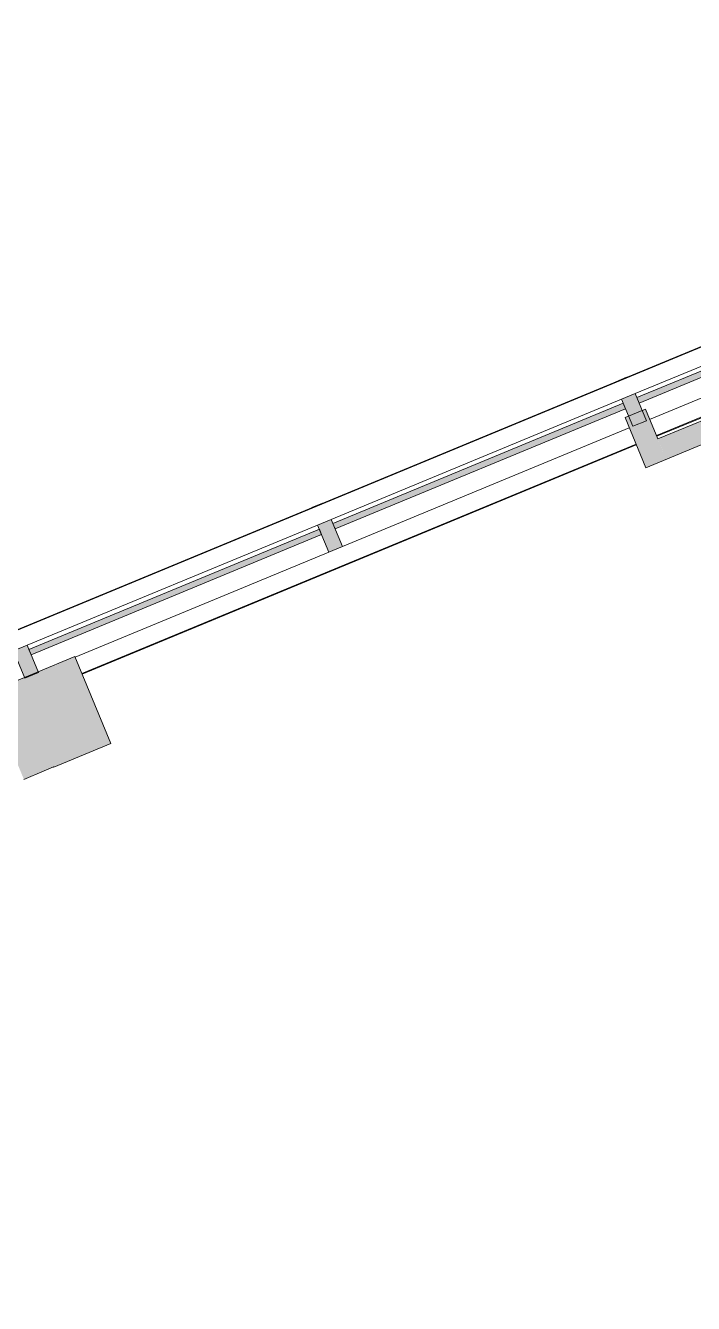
# Model space of a CAD drawing. Header units: inches. Extents: x 488 to 2071, y 800 to 2512.
# Drawn here: x 944.6 to 1058.2, y 2168.1 to 2385.7 of the extents above; entities that cross this region are included whole.
import ezdxf

# ---------------------------------------------------------------- set-up
doc = ezdxf.new("R2010")
doc.units = ezdxf.units.IN
doc.header["$MEASUREMENT"] = 0
for name, color, linetype, lineweight in [('A-Flor-Shel-Tptn', 8, 'Continuous', 9), ('A-GLAZ-CURT', 52, 'Continuous', 9), ('A-GLAZ-CWMG', 51, 'Continuous', 13), ('A-Glaz-Shel', 8, 'Continuous', 9), ('A-Glaz-Shel-Sill', 8, 'Continuous', 9), ('A-WALL', 113, 'Continuous', 9), ('A-WALL-PATT', 111, 'Continuous', 13), ('I-WALL', 2, 'Continuous', 9)]:
    doc.layers.add(name, color=color, linetype=linetype, lineweight=lineweight)

# ---------------------------------------------------------------- blocks, each defined once
blk = doc.blocks.new('Revit Link EDITED_dwg_MUL6-V4-Level 1 POWER')
at = {"layer": 'A-Glaz-Shel', "color": 7, "flags": 128}
for points in [[(-1, 6.13), (-1, 6.25), (1, 6.25), (1, 6.13)], [(55, 6.13), (55, 6.25), (57, 6.25), (57, 6.13)], [(111, 6.13), (111, 6.25), (113, 6.25), (113, 6.13)], [(167, 6.13), (167, 6.25), (169, 6.25), (169, 6.13)], [(223, 6.13), (223, 6.25), (225, 6.25), (225, 6.13)], [(279, 6.13), (279, 6.25), (281, 6.25), (281, 6.13)]]:
    blk.add_lwpolyline(points, dxfattribs=at)
blk = doc.blocks.new('Revit Link EDITED_dwg-5488103-Level 1 POWER')
at = {"layer": 'A-Glaz-Shel-Sill', "color": 7}
for p, q in [((1051.98, 2315.73), (1203.31, 2378.41)), ((954.19, 2275.22), (1048.51, 2314.29))]:
    blk.add_line(p, q, dxfattribs=at)
at = {"layer": 'A-Glaz-Shel-Sill', "color": 7, "flags": 128}
blk.add_lwpolyline([(2027.09, 2231.29), (2027.09, 2292.98), (1497.37, 2512.39), (550.6, 2120.23), (488.05, 1969.23)], dxfattribs=at)
at = {"extrusion": (0, 0, -1), "zscale": -1, "rotation": 337.4999999999797}
blk.add_blockref('Revit Link EDITED_dwg_MUL6-V4-Level 1 POWER', (-1255.28, 2405.35), dxfattribs=at)
blk = doc.blocks.new('System Panel - Glazed-5309578-Level 1 POWER')
at = {"layer": 'A-GLAZ-CURT'}
blk.add_hatch(color=7, dxfattribs=at).paths.add_polyline_path([(26.75, 0.75), (26.75, 1.75), (-26.75, 1.75), (-26.75, 0.75), (20.69, 0.75)], flags=0)
at = {"layer": 'A-GLAZ-CURT', "color": 55, "lineweight": 20}
for p, q in [((26.75, 1.75), (-26.75, 1.75)), ((-26.75, 1.75), (-26.75, 0.75)), ((-26.75, 0.75), (26.75, 0.75)), ((26.75, 0.75), (26.75, 1.75))]:
    blk.add_line(p, q, dxfattribs=at)
blk = doc.blocks.new('Rectangular Mullion - 2_5_ x 5_ rectangular-5309583-Level 1 POWER')
at = {"layer": 'A-GLAZ-CWMG', "lineweight": 9}
blk.add_hatch(color=7, dxfattribs=at).paths.add_polyline_path([(-1.25, 2.5), (1.25, 2.5), (1.25, -2.5), (-1.25, -2.5), (-1.25, -0.75)], flags=0)
at = {"layer": 'A-GLAZ-CWMG', "color": 55, "lineweight": 20}
for p, q in [((-1.25, 2.5), (1.25, 2.5)), ((-1.25, -2.5), (-1.25, 2.5)), ((1.25, 2.5), (1.25, -2.5)), ((1.25, -2.5), (-1.25, -2.5))]:
    blk.add_line(p, q, dxfattribs=at)
blk = doc.blocks.new('Rectangular Mullion - 2_5_ x 5_ rectangular-V57-Level 1 POWER')
at = {"layer": 'A-GLAZ-CWMG', "lineweight": 9}
for p, q in [((1097.75, 2343.48), (1048.32, 2323.01)), ((1099.66, 2338.86), (1050.78, 2318.61))]:
    blk.add_line(p, q, dxfattribs=at)
blk = doc.blocks.new('Rectangular Mullion - 2_5_ x 5_ rectangular-V58-Level 1 POWER')
at = {"layer": 'A-GLAZ-CWMG', "lineweight": 9}
for p, q in [((1046.01, 2322.05), (996.58, 2301.58)), ((1047.32, 2317.18), (998.5, 2296.96))]:
    blk.add_line(p, q, dxfattribs=at)
blk = doc.blocks.new('Rectangular Mullion - 2_5_ x 5_ rectangular-V59-Level 1 POWER')
at = {"layer": 'A-GLAZ-CWMG', "lineweight": 9}
for p, q in [((994.27, 2300.62), (944.85, 2280.15)), ((996.19, 2296), (952.99, 2278.11))]:
    blk.add_line(p, q, dxfattribs=at)

msp = doc.modelspace()

# ---------------------------------------------------------------- hatches: boundary and pattern name
at = {"layer": 'A-WALL'}
msp.add_hatch(color=250, dxfattribs=at).paths.add_polyline_path([(944.28, 2257.32), (959.07, 2263.44), (952.94, 2278.22), (938.16, 2272.1), (944.2, 2257.51)], flags=0)
at = {"layer": 'A-WALL-PATT', "lineweight": 9}
for points in [[(1050.14, 2310.37), (1053.6, 2311.8), (1050.06, 2320.35), (1046.6, 2318.91), (1049.47, 2311.99)], [(1053.6, 2311.8), (1063.03, 2315.71), (1061.6, 2319.17), (1052.17, 2315.27), (1052.97, 2313.34)]]:
    msp.add_hatch(color=7, dxfattribs=at).paths.add_polyline_path(points, flags=0)

# ---------------------------------------------------------------- linework, layer by layer
at = {"layer": 'A-WALL'}
for p, q in [((552.8, 2121), (1483, 2506.31)), ((1203.26, 2378.53), (1051.93, 2315.84)), ((1048.47, 2314.41), (954.14, 2275.34))]:
    msp.add_line(p, q, dxfattribs=at)
at = {"layer": 'A-WALL', "color": 55, "lineweight": 20}
for p, q in [((952.94, 2278.22), (938.16, 2272.1)), ((959.07, 2263.44), (952.94, 2278.22)), ((949.35, 2259.42), (959.07, 2263.44)), ((944.28, 2257.32), (947.73, 2258.75)), ((947.73, 2258.75), (949.34, 2259.43)), ((949.34, 2259.43), (949.35, 2259.42))]:
    msp.add_line(p, q, dxfattribs=at)
at = {"layer": 'I-WALL', "color": 55, "lineweight": 20}
for p, q in [((1050.06, 2320.35), (1046.6, 2318.91)), ((1052.17, 2315.27), (1050.06, 2320.35)), ((1046.6, 2318.91), (1050.14, 2310.37)), ((1061.6, 2319.17), (1052.17, 2315.27)), ((1050.14, 2310.37), (1059.52, 2314.25))]:
    msp.add_line(p, q, dxfattribs=at)

# ---------------------------------------------------------------- block references
at = {"layer": 'A-Flor-Shel-Tptn', "color": 7}
msp.add_blockref('Revit Link EDITED_dwg-5488103-Level 1 POWER', (0, 0), dxfattribs=at)
at = {"layer": 'A-GLAZ-CURT', "rotation": 22.49999999995562}
for p in [(1073.99, 2330.93), (1022.25, 2309.5), (970.52, 2288.07)]:
    msp.add_blockref('System Panel - Glazed-5309578-Level 1 POWER', p, dxfattribs=at)
at = {"layer": 'A-GLAZ-CWMG', "lineweight": 9}
for name in ['Rectangular Mullion - 2_5_ x 5_ rectangular-V57-Level 1 POWER', 'Rectangular Mullion - 2_5_ x 5_ rectangular-V58-Level 1 POWER', 'Rectangular Mullion - 2_5_ x 5_ rectangular-V59-Level 1 POWER']:
    msp.add_blockref(name, (0, 0), dxfattribs=at)
at = {"layer": 'A-GLAZ-CWMG', "lineweight": 9, "extrusion": (0, 0, -1), "rotation": 157.5000000000444}
for p in [(-1048.12, 2320.22), (-996.38, 2298.79), (-944.65, 2277.36)]:
    msp.add_blockref('Rectangular Mullion - 2_5_ x 5_ rectangular-5309583-Level 1 POWER', p, dxfattribs=at)

doc.saveas('drawing.dxf')
